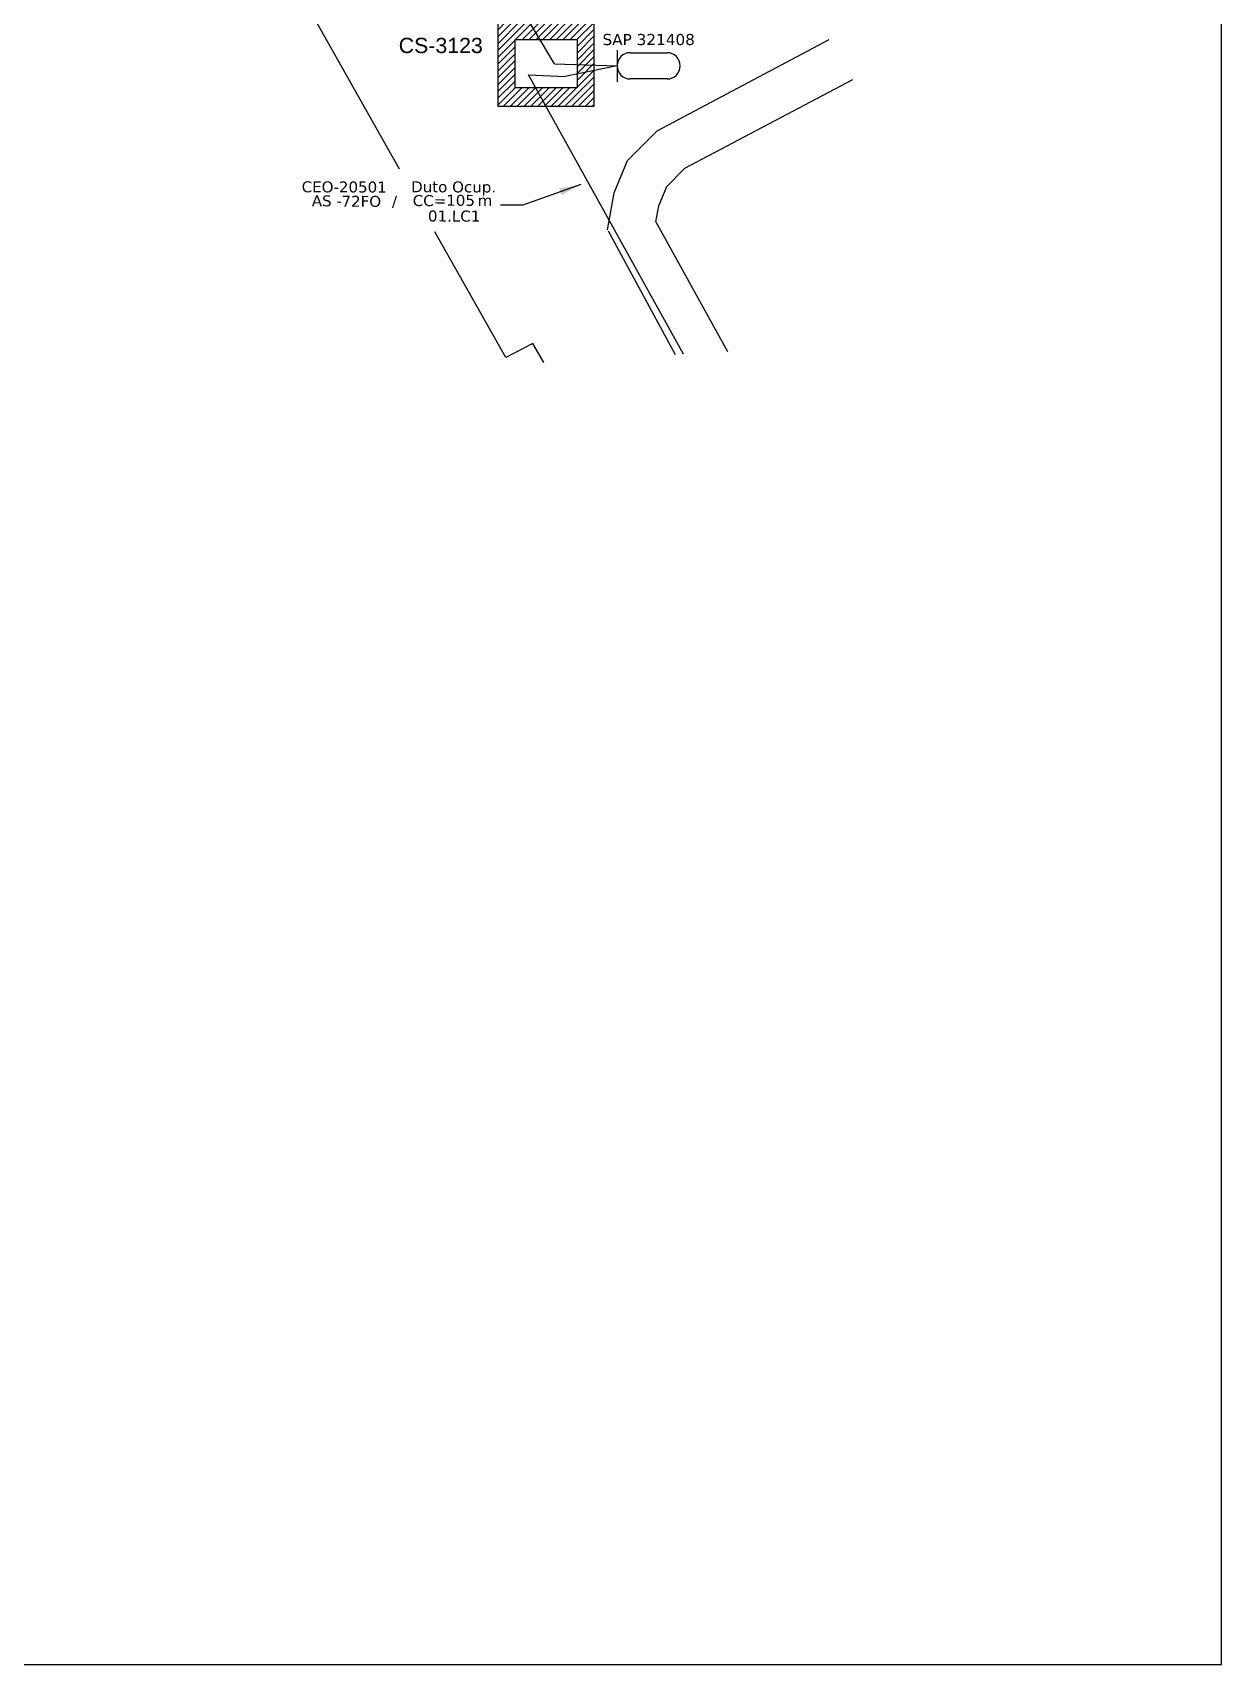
# Model space of a CAD drawing. Extents: x -4 to 837, y 1 to 595.
# Drawn here: x 562.8 to 837.2, y 1.3 to 377.7 of the extents above; entities that cross this region are included whole.
import ezdxf
from ezdxf.enums import TextEntityAlignment as Align

# ---------------------------------------------------------------- set-up
doc = ezdxf.new("R2010")
doc.units = 0
for name, color, linetype in [('10.0-Cartográfico', 4, 'Continuous'), ('10.1-Caixas Subterrâneas', 5, 'Continuous'), ('20.5-CEO', 1, 'Continuous'), ('CAP a instalar', 1, 'Continuous'), ('label_cabos', 7, 'Continuous')]:
    doc.layers.add(name, color=color, linetype=linetype)
doc.styles.add('ARIAL', font='arial.ttf')
doc.styles.add('siredit', font='verdana.ttf')
doc.dimstyles.new('CC', dxfattribs={"dimtxt": 0.8, "dimasz": 2, "dimexe": 0.18, "dimexo": 0.0625, "dimgap": 0.09, "dimtad": 0, "dimdec": 0, "dimrnd": 1, "dimzin": 0, "dimdsep": 46, "dimtxsty": 'siredit', "dimblk": 'NONE', "dimcen": 0, "dimse1": 1, "dimse2": 1, "dimsd1": 1, "dimsd2": 1, "dimclrt": 7, "dimadec": 0, "dimazin": 0, "dimtfac": 1, "dimtdec": 0, "dimtofl": 0, "dimtmove": 0, "dimatfit": 3, "dimfxl": 0, "dimtolj": 1, "dimtzin": 0, "dimarcsym": 0})

# ---------------------------------------------------------------- blocks, each defined once
blk = doc.blocks.new('*X19')
at = {"color": 0, "linetype": 'Continuous'}
for p, q in [((-1.25, 0.34099), (-0.49099, 1.1)), ((-1.25, 0.517767), (-0.667767, 1.1)), ((-1.25, 0.694544), (-0.844544, 1.1)), ((-1.25, 0.87132), (-1.02132, 1.1)), ((-1.25, 1.048097), (-1.198097, 1.1)), ((-0.789214, 0.625), (-0.314214, 1.1)), ((-0.612437, 0.625), (-0.137437, 1.1)), ((-0.43566, 0.625), (0.03934, 1.1)), ((-0.258883, 0.625), (0.216117, 1.1)), ((-0.082107, 0.625), (0.392893, 1.1)), ((0.09467, 0.625), (0.56967, 1.1)), ((0.271447, 0.625), (0.746447, 1.1)), ((0.448223, 0.625), (0.923223, 1.1)), ((0.625, 0.625), (1.1, 1.1)), ((0.801777, 0.625), (1.25, 1.073223)), ((0.8035, 0.449947), (1.25, 0.896447)), ((-1.25, 0.164214), (-0.8035, 0.610714)), ((-1.25, -0.012563), (-0.8035, 0.433937)), ((0.8035, 0.27317), (1.25, 0.71967)), ((0.8035, 0.096393), (1.25, 0.542893)), ((-1.25, -0.18934), (-0.8035, 0.25716)), ((-1.25, -0.366117), (-0.8035, 0.080383)), ((0.8035, -0.080383), (1.25, 0.366117)), ((0.8035, -0.25716), (1.25, 0.18934)), ((0.8035, -0.433937), (1.25, 0.012563)), ((-1.25, -0.542893), (-0.8035, -0.096393)), ((-1.25, -0.71967), (-0.8035, -0.27317)), ((0.49099, -1.1), (1.25, -0.34099)), ((0.8035, -0.610714), (1.25, -0.164214)), ((-1.25, -0.896447), (-0.8035, -0.449947)), ((-1.25, -1.073223), (-0.801777, -0.625)), ((-1.1, -1.1), (-0.625, -0.625)), ((-0.923223, -1.1), (-0.448223, -0.625)), ((-0.746447, -1.1), (-0.271447, -0.625)), ((-0.56967, -1.1), (-0.09467, -0.625)), ((-0.392893, -1.1), (0.082107, -0.625)), ((-0.216117, -1.1), (0.258883, -0.625)), ((-0.03934, -1.1), (0.43566, -0.625)), ((0.137437, -1.1), (0.612437, -0.625)), ((0.314214, -1.1), (0.789214, -0.625)), ((0.667767, -1.1), (1.25, -0.517767)), ((0.844544, -1.1), (1.25, -0.694544)), ((1.02132, -1.1), (1.25, -0.87132)), ((1.198097, -1.1), (1.25, -1.048097))]:
    blk.add_line(p, q, dxfattribs=at)
blk = doc.blocks.new('MANHOLE_MQ')
at = {"color": 0, "linetype": 'Continuous'}
for p, q in [((0.00000623, 0.00000569), (-0.00000627, 0.00000569)), ((-0.00000627, 0.00000569), (-0.00000627, -0.00000531)), ((0.00000623, -0.00000531), (0.00000623, 0.00000569)), ((-0.00000404, 0.00000331), (0.00000399, 0.00000331)), ((-0.00000404, -0.00000294), (-0.00000404, 0.00000331)), ((0.00000399, 0.00000331), (0.00000399, -0.00000294)), ((0.00000399, -0.00000294), (-0.00000404, -0.00000294)), ((0.00000399, -0.00000294), (0.00000399, -0.00000294)), ((-0.00000627, -0.00000531), (0.00000623, -0.00000531))]:
    blk.add_line(p, q, dxfattribs=at)
at = {"color": 0, "linetype": 'Continuous', "xscale": 5e-06, "yscale": 5e-06, "zscale": 1e-05}
blk.add_blockref('*X19', (-0.00000002, 0.00000019), dxfattribs=at)
blk = doc.blocks.new('_None')
blk = doc.blocks.new('Inst CB DT OCUP CFOA-SM-AS-80-TS-72')
at = {"layer": 'label_cabos', "color": 0, "style": 'siredit'}
for tag, flags, p in [('ID_ATIVIDADE', 3, (1.31, 2.67)), ('FATOR', 1, (11.56, 2.55))]:
    blk.add_attdef(tag, text='', height=1, rotation=359.69, dxfattribs=dict(at, flags=flags)).set_placement(p, align=Align.MIDDLE_CENTER)
for tag, p in [('DESTINO_CABO', (3.13, 1.26)), ('TIPO_CABO', (13.11, 1.24)), ('TIPO_CABO', (1.76, 0)), ('CABO', (4.69, -0.05)), ('/', (7.71, -0.05)), ('LANCE', (10.91, 0)), ('UND', (15.96, 0)), ('FID', (13.15, -1.41))]:
    blk.add_attdef(tag, text='', height=1, rotation=359.69, dxfattribs=at).set_placement(p, align=Align.MIDDLE_CENTER)
blk.add_attdef('QTDE', (12.43, -0.47), '', height=1, rotation=359.69, dxfattribs=at)

msp = doc.modelspace()

# ---------------------------------------------------------------- linework, layer by layer
for p, q in [((837.17, 1.26), (837.17, 595.26)), ((-3.83, 1.26), (837.17, 1.26))]:
    msp.add_line(p, q)
at = {"layer": '10.0-Cartográfico'}
for points in [[(647.5, 346.23), (624.87, 386.34)], [(695.53, 332.22), (697, 340.74), (700.1, 348.23), (706.96, 355.09), (746.69, 376.1)], [(706.68, 334.07), (707.31, 337.75), (709.15, 342.18), (713.37, 346.41), (752.11, 366.9)], [(672.03, 302.74), (655.68, 331.73)], [(695.68, 331.97), (711.12, 303.42)], [(706.68, 334.07), (723.17, 304.12)], [(680.79, 301.65), (678.3, 306.03), (672.03, 302.74)]]:
    msp.add_lwpolyline(points, dxfattribs=at)
at = {"layer": '20.5-CEO', "color": 7}
for p, q in [((700.75, 373.08), (709.25, 373.08)), ((709.25, 367.02), (700.75, 367.02))]:
    msp.add_line(p, q, dxfattribs=at)
msp.add_lwpolyline([(697.73, 373.7), (697.73, 366.4)], dxfattribs=at)
for centre, start, end in [((700.75, 370.05), 90, 270), ((709.25, 370.05), 270, 90)]:
    msp.add_arc(centre, 3.03, start, end, dxfattribs=at)
at = {"layer": 'CAP a instalar', "color": 7, "ltscale": 5}
for p, q in [((683.26, 370.52), (599.15, 510.93)), ((683.26, 370.52), (697.73, 370.05)), ((697.73, 370.05), (685.71, 367.61)), ((677.27, 368), (685.71, 367.61)), ((713.06, 303.53), (677.27, 368))]:
    msp.add_line(p, q, dxfattribs=at)
at = {"layer": 'CAP a instalar', "ltscale": 5, "const_width": 1.05}
for points in [[(694.94, 360.83), (694.94, 360.83)], [(695.95, 358.13), (695.95, 358.13)]]:
    msp.add_lwpolyline(points, dxfattribs=at)

# ---------------------------------------------------------------- block references
at = {"layer": '10.1-Caixas Subterrâneas', "color": 30, "xscale": 1779789.15260531, "yscale": 1779789.15260531, "zscale": 1779789.15260531, "rotation": 180.0000000000633}
msp.add_blockref('MANHOLE_MQ', (681.27, 370.88), dxfattribs=at)
at = {"layer": 'label_cabos'}
ref = msp.add_blockref('Inst CB DT OCUP CFOA-SM-AS-80-TS-72', (626.81, 338.91), dxfattribs=dict(at, xscale=2.530886269863923, yscale=2.530886269863923, zscale=7.367430090486922, rotation=0.1315642785740554))
ref.add_attrib('DESTINO_CABO', 'CEO-20501', dxfattribs={"color": 0, "height": 2.531, "rotation": 359.8216, "style": 'siredit'}).set_placement((634.73, 342.12), align=Align.MIDDLE_CENTER)
ref.add_attrib('CABO', '72FO', dxfattribs={"color": 0, "height": 2.531, "rotation": 359.8216, "style": 'siredit'}).set_placement((638.67, 338.8), align=Align.MIDDLE_CENTER)
ref.add_attrib('TIPO_CABO', 'Duto Ocup.', dxfattribs={"color": 0, "height": 2.531, "rotation": 359.8216, "style": 'siredit'}).set_placement((659.98, 342.13), align=Align.MIDDLE_CENTER)
ref.add_attrib('/', '/', dxfattribs={"color": 0, "height": 2.53, "rotation": 359.8216, "style": 'siredit'}).set_placement((646.34, 338.82), align=Align.MIDDLE_CENTER)
ref.add_attrib('TIPO_CABO', 'AS - ', dxfattribs={"color": 0, "height": 2.531, "rotation": 359.8216, "style": 'siredit'}).set_placement((631.27, 338.91), align=Align.MIDDLE_CENTER)
ref.add_attrib('FID', '01.LC1', dxfattribs={"color": 0, "height": 2.531, "rotation": 359.8216, "style": 'siredit'}).set_placement((660.1, 335.4), align=Align.MIDDLE_CENTER)
ref.add_attrib('LANCE', 'CC=', dxfattribs={"color": 0, "height": 2.531, "rotation": 359.8216, "style": 'siredit'}).set_placement((654.42, 338.97), align=Align.MIDDLE_CENTER)
ref.add_attrib('QTDE', '105', (658.27, 337.78), dxfattribs={"color": 0, "height": 2.531, "rotation": 359.8216, "style": 'siredit'})
ref.add_attrib('UND', 'm', dxfattribs={"color": 0, "height": 2.53, "rotation": 359.8216, "style": 'siredit'}).set_placement((667.22, 339), align=Align.MIDDLE_CENTER)

# ---------------------------------------------------------------- texts
at = {"layer": '10.1-Caixas Subterrâneas', "color": 30, "style": 'ARIAL'}
msp.add_text('CS-3123', height=3.521, dxfattribs=at).set_placement((647.31, 373))
at = {"layer": '20.5-CEO', "color": 7, "style": 'siredit'}
msp.add_text('SAP 321408', height=2.566, dxfattribs=at).set_placement((705, 377.41), align=Align.TOP_CENTER)

# ---------------------------------------------------------------- leaders
at = {"layer": 'label_cabos'}
msp.add_leader([(689.33, 342.66), (675.92, 337.92), (670.79, 337.94)], dimstyle='CC', override={"dimasz": 5}, dxfattribs=at)

doc.saveas('drawing.dxf')
